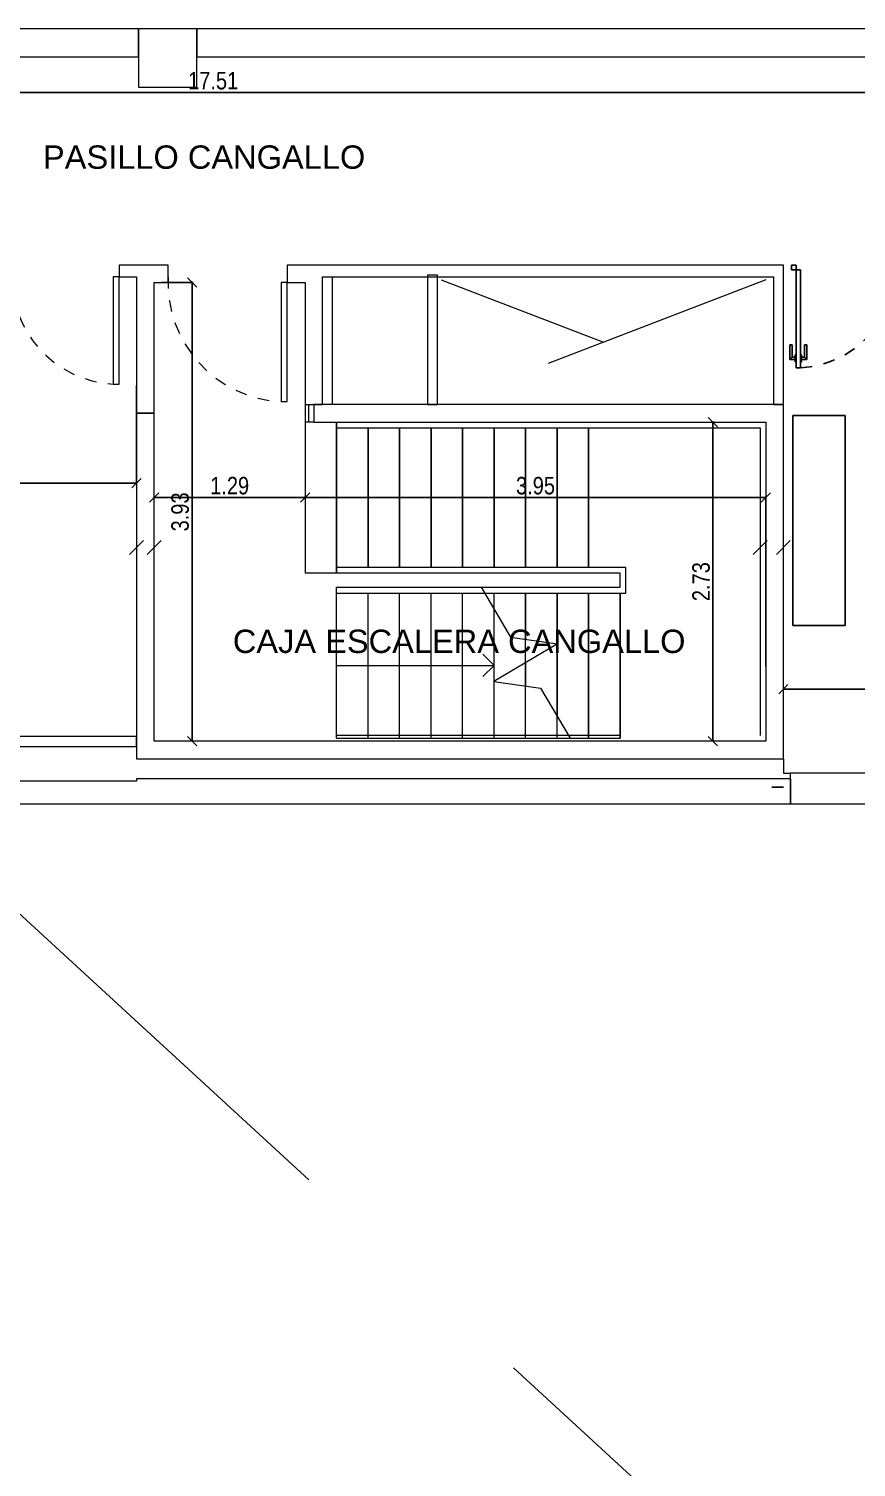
# Model space of a CAD drawing. Header units: millimetres. Extents: x 38 to 139, y 58 to 123.
# Drawn here: x 105.77 to 112.87, y 72.15 to 84.47 of the extents above; entities that cross this region are included whole.
import ezdxf

# ---------------------------------------------------------------- set-up
doc = ezdxf.new("R2010")
doc.units = ezdxf.units.MM
for name, pattern in [('Dash', [3.5, 2, -1.5]), ('Dash 1_16_', [0.003174, 0.001587, -0.001587]), ('Hidden', [7.14375, 4.7625, -2.38125]), ('Hidden_2_', [0.007144, 0.004763, -0.002381])]:
    doc.linetypes.add(name, pattern=pattern)
for name, color, linetype, lineweight in [('A-----NPP', 7, 'Continuous', 9), ('A-AREALIM', 7, 'Continuous', 9), ('A-DOORSYM', 7, 'Continuous', 9), ('A-FLOROTM', 7, 'Continuous', 9), ('A-FLORSTM', 7, 'Continuous', 9), ('A-WALL', 7, 'Continuous', 9), ('DIMENSION', 1, 'Continuous', 25), ('S-COLSPRM', 7, 'Continuous', 9)]:
    doc.layers.add(name, color=color, linetype=linetype, lineweight=lineweight)
for name, color, linetype in [('EQ-Móvil', 7, 'Continuous'), ('estructura', 7, 'Continuous'), ('Lineas Proyecciones', 7, 'Hidden'), ('n carpinteria corte', 7, 'Continuous'), ('n carpinteria proyeccion', 7, 'Hidden'), ('n carpinteria vista', 7, 'Continuous'), ('n tabique', 7, 'Continuous'), ('Sectores', 3, 'Continuous')]:
    doc.layers.add(name, color=color, linetype=linetype)
doc.styles.add('ARIALNARROW', font='ARIALN.TTF')
doc.styles.add('MtXpl_Arial_Unicode_', font='ARIALUNI.ttf')
doc.dimstyles.new('C', dxfattribs={"dimscale": 1.5, "dimtxt": 0.15, "dimasz": 0.08, "dimexe": 0.01, "dimexo": 0, "dimgap": 0.025, "dimtad": 1, "dimzin": 0, "dimdsep": 46, "dimtxsty": 'ARIALNARROW', "dimblk": 'OBLIQUE', "dimcen": 0, "dimclrd": 256, "dimclre": 256, "dimclrt": 256, "dimadec": 0, "dimazin": 0, "dimtfac": 1.666667, "dimtofl": 0, "dimtmove": 0, "dimatfit": 0, "dimldrblk": 'OBLIQUE', "dimfxl": 0.1, "dimtolj": 1, "dimtzin": 0, "dimarcsym": 0})

# ---------------------------------------------------------------- blocks, each defined once
blk = doc.blocks.new('_Oblique')
at = {"layer": 'estructura', "color": 0, "lineweight": -2}
blk.add_line((-0.5, -0.5), (0.5, 0.5), dxfattribs=at)
blk = doc.blocks.new('*D59')
at = {"layer": 'Defpoints', "color": 0}
for p in [(112.243387, 78.815586), (116.108387, 78.815586), (116.108387, 78.815586)]:
    blk.add_point(p, dxfattribs=at)
at = {"layer": 'DIMENSION', "lineweight": -2}
for p, q in [((112.243387, 78.815586), (112.243387, 78.825586)), ((112.243387, 78.815586), (116.108387, 78.815586)), ((116.108387, 78.815586), (116.108387, 78.825586))]:
    blk.add_line(p, q, dxfattribs=at)
at = {"layer": 'DIMENSION', "lineweight": -2, "xscale": 0.08, "yscale": 0.08, "zscale": 0.08, "rotation": 180}
blk.add_blockref('_Oblique', (112.243387, 78.815586), dxfattribs=at)
at = {"layer": 'DIMENSION', "lineweight": -2, "xscale": 0.08, "yscale": 0.08, "zscale": 0.08}
blk.add_blockref('_Oblique', (116.108387, 78.815586), dxfattribs=at)
at = {"layer": 'DIMENSION', "insert": (114.175887, 78.917162), "char_height": 0.15, "attachment_point": 5, "style": 'ARIALNARROW'}
blk.add_mtext('\\A1;3.87', dxfattribs=at)
blk = doc.blocks.new('*D60')
at = {"layer": 'Defpoints', "color": 0}
for p in [(111.640209, 81.103709), (111.640209, 78.368709), (111.640209, 78.368709)]:
    blk.add_point(p, dxfattribs=at)
at = {"layer": 'DIMENSION', "lineweight": -2}
for p, q in [((111.640209, 81.103709), (111.650209, 81.103709)), ((111.640209, 81.103709), (111.640209, 78.368709)), ((111.640209, 78.368709), (111.650209, 78.368709))]:
    blk.add_line(p, q, dxfattribs=at)
at = {"layer": 'DIMENSION', "lineweight": -2, "xscale": 0.08, "yscale": 0.08, "zscale": 0.08}
for p, rotation in [((111.640209, 81.103709), 90), ((111.640209, 78.368709), 270)]:
    blk.add_blockref('_Oblique', p, dxfattribs=dict(at, rotation=rotation))
at = {"layer": 'DIMENSION', "insert": (111.538633, 79.736209), "char_height": 0.15, "attachment_point": 5, "rotation": 90, "style": 'ARIALNARROW'}
blk.add_mtext('\\A1;2.73', dxfattribs=at)
blk = doc.blocks.new('*D61')
at = {"layer": 'Defpoints', "color": 0}
for p in [(108.143387, 80.456209), (108.143387, 80.456209), (112.093387, 79.008749)]:
    blk.add_point(p, dxfattribs=at)
at = {"layer": 'DIMENSION', "lineweight": -2}
for p, q in [((108.143387, 80.456209), (108.143387, 80.466209)), ((112.093387, 80.456209), (108.143387, 80.456209)), ((112.093387, 79.008749), (112.093387, 80.466209))]:
    blk.add_line(p, q, dxfattribs=at)
at = {"layer": 'DIMENSION', "lineweight": -2, "xscale": 0.08, "yscale": 0.08, "zscale": 0.08, "rotation": 180}
blk.add_blockref('_Oblique', (108.143387, 80.456209), dxfattribs=at)
at = {"layer": 'DIMENSION', "lineweight": -2, "xscale": 0.08, "yscale": 0.08, "zscale": 0.08}
blk.add_blockref('_Oblique', (112.093387, 80.456209), dxfattribs=at)
at = {"layer": 'DIMENSION', "insert": (110.118387, 80.557785), "char_height": 0.15, "attachment_point": 5, "style": 'ARIALNARROW'}
blk.add_mtext('\\A1;3.95', dxfattribs=at)
blk = doc.blocks.new('*D62')
at = {"layer": 'Defpoints', "color": 0}
for p in [(106.848387, 80.456209), (106.848387, 80.456209), (108.143387, 80.456209)]:
    blk.add_point(p, dxfattribs=at)
at = {"layer": 'DIMENSION', "lineweight": -2}
for p, q in [((106.848387, 80.456209), (106.848387, 80.466209)), ((108.143387, 80.456209), (106.848387, 80.456209)), ((108.143387, 80.456209), (108.143387, 80.466209))]:
    blk.add_line(p, q, dxfattribs=at)
at = {"layer": 'DIMENSION', "lineweight": -2, "xscale": 0.08, "yscale": 0.08, "zscale": 0.08, "rotation": 180}
blk.add_blockref('_Oblique', (106.848387, 80.456209), dxfattribs=at)
at = {"layer": 'DIMENSION', "lineweight": -2, "xscale": 0.08, "yscale": 0.08, "zscale": 0.08}
blk.add_blockref('_Oblique', (108.143387, 80.456209), dxfattribs=at)
at = {"layer": 'DIMENSION', "insert": (107.495887, 80.557785), "char_height": 0.15, "attachment_point": 5, "style": 'ARIALNARROW'}
blk.add_mtext('\\A1;1.29', dxfattribs=at)
blk = doc.blocks.new('*D63')
at = {"layer": 'Defpoints', "color": 0}
for p in [(106.908384, 82.29871), (107.173306, 78.368709), (107.173306, 78.368709)]:
    blk.add_point(p, dxfattribs=at)
at = {"layer": 'DIMENSION', "lineweight": -2}
for p, q in [((106.908384, 82.29871), (107.183306, 82.29871)), ((107.173306, 82.29871), (107.173306, 78.368709)), ((107.173306, 78.368709), (107.183306, 78.368709))]:
    blk.add_line(p, q, dxfattribs=at)
at = {"layer": 'DIMENSION', "lineweight": -2, "xscale": 0.08, "yscale": 0.08, "zscale": 0.08}
for p, rotation in [((107.173306, 82.29871), 90), ((107.173306, 78.368709), 270)]:
    blk.add_blockref('_Oblique', p, dxfattribs=dict(at, rotation=rotation))
at = {"layer": 'DIMENSION', "insert": (107.071729, 80.33371), "char_height": 0.15, "attachment_point": 5, "rotation": 90, "style": 'ARIALNARROW'}
blk.add_mtext('\\A1;3.93', dxfattribs=at)
blk = doc.blocks.new('*D66')
at = {"layer": 'Defpoints', "color": 0}
for p in [(106.698387, 81.417839), (103.263387, 81.178709), (103.263387, 80.578709)]:
    blk.add_point(p, dxfattribs=at)
at = {"layer": 'DIMENSION', "lineweight": -2}
for p, q in [((106.698387, 81.417839), (106.698387, 80.568709)), ((103.263387, 81.178709), (103.263387, 80.568709)), ((106.698387, 80.578709), (103.263387, 80.578709))]:
    blk.add_line(p, q, dxfattribs=at)
at = {"layer": 'DIMENSION', "lineweight": -2, "xscale": 0.08, "yscale": 0.08, "zscale": 0.08, "rotation": 180}
blk.add_blockref('_Oblique', (103.263387, 80.578709), dxfattribs=at)
at = {"layer": 'DIMENSION', "lineweight": -2, "xscale": 0.08, "yscale": 0.08, "zscale": 0.08}
blk.add_blockref('_Oblique', (106.698387, 80.578709), dxfattribs=at)
at = {"layer": 'DIMENSION', "insert": (104.980887, 80.680286), "char_height": 0.15, "attachment_point": 5, "style": 'ARIALNARROW'}
blk.add_mtext('\\A1;3.44', dxfattribs=at)
blk = doc.blocks.new('*D67')
at = {"layer": 'Defpoints', "color": 0}
for p in [(98.600219, 83.926545), (116.108389, 83.926545), (116.108389, 83.926545)]:
    blk.add_point(p, dxfattribs=at)
at = {"layer": 'DIMENSION', "lineweight": -2}
for p, q in [((98.600219, 83.926545), (98.600219, 83.936545)), ((98.600219, 83.926545), (116.108389, 83.926545)), ((116.108389, 83.926545), (116.108389, 83.916545))]:
    blk.add_line(p, q, dxfattribs=at)
at = {"layer": 'DIMENSION', "lineweight": -2, "xscale": 0.08, "yscale": 0.08, "zscale": 0.08, "rotation": 180}
blk.add_blockref('_Oblique', (98.600219, 83.926545), dxfattribs=at)
at = {"layer": 'DIMENSION', "lineweight": -2, "xscale": 0.08, "yscale": 0.08, "zscale": 0.08}
blk.add_blockref('_Oblique', (116.108389, 83.926545), dxfattribs=at)
at = {"layer": 'DIMENSION', "insert": (107.354304, 84.028122), "char_height": 0.15, "attachment_point": 5, "style": 'ARIALNARROW'}
blk.add_mtext('\\A1;17.51', dxfattribs=at)
blk = doc.blocks.new('*D73')
at = {"layer": 'Defpoints', "color": 0}
for p in [(136.763166, 77.831209), (39.523379, 68.622821), (136.763166, 63.52282)]:
    blk.add_point(p, dxfattribs=at)
at = {"layer": 'DIMENSION', "lineweight": -2}
for p, q in [((136.763166, 77.831209), (136.763166, 63.51282)), ((39.523379, 68.622821), (39.523379, 63.51282)), ((39.523379, 63.52282), (136.763166, 63.52282))]:
    blk.add_line(p, q, dxfattribs=at)
at = {"layer": 'DIMENSION', "lineweight": -2, "xscale": 0.08, "yscale": 0.08, "zscale": 0.08, "rotation": 180}
blk.add_blockref('_Oblique', (39.523379, 63.52282), dxfattribs=at)
at = {"layer": 'DIMENSION', "lineweight": -2, "xscale": 0.08, "yscale": 0.08, "zscale": 0.08}
blk.add_blockref('_Oblique', (136.763166, 63.52282), dxfattribs=at)
at = {"layer": 'DIMENSION', "insert": (88.143273, 63.624397), "char_height": 0.15, "attachment_point": 5, "style": 'ARIALNARROW'}
blk.add_mtext('\\A1;97.24', dxfattribs=at)

msp = doc.modelspace()

# ---------------------------------------------------------------- linework, layer by layer
at = {"layer": 'A-----NPP', "color": 252, "linetype": 'Dash'}
for p, q in [((109.310587, 82.32371), (110.701987, 81.788709)), ((112.093387, 82.32371), (109.310587, 81.253709))]:
    msp.add_line(p, q, dxfattribs=at)
at = {"layer": 'A-----NPP', "color": 252, "linetype": 'Hidden'}
msp.add_line((104.668087, 77.831209), (124.888482, 59.259208), dxfattribs=at)
at = {"layer": 'A-AREALIM', "color": 252}
msp.add_line((108.143387, 81.253709), (108.143387, 81.103709), dxfattribs=at)
at = {"layer": 'A-DOORSYM', "color": 252}
for p, q in [((106.498387, 82.34871), (106.498387, 81.42871)), ((106.548387, 82.34871), (106.498387, 82.34871)), ((106.548387, 81.42871), (106.548387, 82.34871)), ((107.938382, 82.29871), (107.938382, 81.27871)), ((107.988382, 82.29871), (107.938382, 82.29871)), ((107.988382, 81.27871), (107.988382, 82.29871)), ((106.498387, 81.42871), (106.548387, 81.42871)), ((107.938382, 81.27871), (107.988382, 81.27871))]:
    msp.add_line(p, q, dxfattribs=at)
at = {"layer": 'A-DOORSYM', "color": 252, "linetype": 'Dash 1_16_'}
for centre, radius, start, end in [((106.548387, 82.34871), 0.921358, 176.889159, 266.889159), ((107.988382, 82.29871), 1.021225, 177.19363, 267.19363)]:
    msp.add_arc(centre, radius, start, end, dxfattribs=at)
at = {"layer": 'A-FLOROTM', "color": 252}
for p, q in [((108.3748, 82.34871), (108.3748, 81.253709)), ((108.1748, 81.103709), (108.1748, 81.253709)), ((112.243387, 78.218709), (112.243387, 78.096209)), ((112.243387, 78.096209), (112.303387, 78.096209))]:
    msp.add_line(p, q, dxfattribs=at)
at = {"layer": 'A-FLORSTM', "color": 252}
for p, q in [((108.143387, 81.103708), (108.143387, 79.808709)), ((108.218387, 81.103708), (108.143387, 81.103708)), ((110.843387, 79.808709), (108.143387, 79.808709)), ((110.893387, 79.858709), (108.413387, 79.858709)), ((110.843387, 79.688709), (110.843387, 79.808709)), ((110.893387, 79.638709), (110.893387, 79.858709)), ((108.413387, 78.393709), (108.413387, 79.688709)), ((108.413387, 79.688709), (109.652387, 79.688709)), ((108.413387, 79.638709), (110.893387, 79.638709)), ((108.683387, 78.393709), (108.683387, 79.638709)), ((108.953387, 78.393709), (108.953387, 79.638709)), ((109.223387, 78.393709), (109.223387, 79.638709)), ((109.493387, 78.393709), (109.493387, 79.638709)), ((109.652387, 79.688709), (109.904574, 79.260123)), ((109.652387, 79.688709), (110.843387, 79.688709)), ((109.763387, 79.500068), (109.763387, 79.638709)), ((109.763387, 78.882337), (109.763387, 79.500068)), ((109.904574, 79.260123), (110.307029, 79.202225)), ((110.307029, 79.202225), (109.759744, 78.880193)), ((110.033387, 79.041209), (110.033387, 79.241592)), ((110.303387, 79.200082), (110.303387, 79.202749)), ((108.413387, 79.018709), (109.763387, 79.018709)), ((109.667927, 79.114169), (109.763387, 79.018709)), ((109.667927, 78.92325), (109.763387, 79.018709)), ((109.759744, 78.880193), (110.162199, 78.822295)), ((109.763387, 78.879669), (109.763387, 78.882337)), ((109.763387, 78.393709), (109.763387, 78.879669)), ((110.033387, 78.393709), (110.033387, 78.840827)), ((110.162199, 78.822295), (110.414387, 78.393709)), ((110.303387, 78.393709), (110.303387, 78.582351)), ((108.413387, 78.393709), (110.414387, 78.393709)), ((110.414387, 78.393709), (110.843387, 78.393709))]:
    msp.add_line(p, q, dxfattribs=at)
at = {"layer": 'A-WALL', "color": 252, "lineweight": 18}
for p, q in [((106.713387, 84.473709), (94.713382, 84.473709)), ((106.713387, 84.233709), (106.713387, 84.473709)), ((119.213382, 84.473709), (107.213387, 84.473709)), ((107.213387, 84.473709), (107.213387, 84.233709)), ((94.713382, 84.233709), (106.713387, 84.233709)), ((107.213387, 84.233709), (119.213382, 84.233709)), ((106.698387, 82.44871), (106.548387, 82.44871)), ((106.548387, 82.44871), (106.548387, 82.34871)), ((106.548387, 82.34871), (106.698387, 82.34871)), ((106.968382, 82.44871), (106.698387, 82.44871)), ((106.698387, 82.34871), (106.698387, 81.178708)), ((106.968382, 82.29871), (106.968382, 82.44871)), ((107.988382, 82.44871), (107.988382, 82.29871)), ((112.243387, 82.44871), (107.988382, 82.44871)), ((108.293387, 81.253709), (108.293387, 82.34871)), ((108.293387, 82.34871), (112.158387, 82.34871)), ((109.278087, 82.36371), (109.193087, 82.36371)), ((109.193087, 82.36371), (109.193087, 81.253709)), ((109.278087, 81.253709), (109.278087, 82.36371)), ((112.158387, 82.34871), (112.158387, 81.253709)), ((112.243387, 81.253709), (112.243387, 82.44871)), ((106.848387, 82.29871), (106.968382, 82.29871)), ((106.848387, 81.178708), (106.848387, 82.29871)), ((107.988382, 82.29871), (108.143387, 82.29871)), ((108.143387, 82.29871), (108.143387, 81.253709)), ((108.143387, 81.253709), (108.293387, 81.253709)), ((112.093387, 81.253709), (108.218387, 81.253709)), ((108.218387, 81.253709), (108.218387, 81.103709)), ((109.193087, 81.253709), (109.278087, 81.253709)), ((112.243387, 81.253709), (112.093387, 81.253709)), ((112.158387, 81.253709), (112.243387, 81.253709)), ((112.243387, 78.218709), (112.243387, 81.253709)), ((106.698387, 81.178709), (106.698387, 78.368709)), ((106.848387, 81.178709), (106.698387, 81.178709)), ((106.698387, 81.178708), (106.848387, 81.178708)), ((106.848387, 78.368709), (106.848387, 81.178709)), ((108.218387, 81.103709), (112.093387, 81.103709)), ((108.413387, 81.053709), (112.043387, 81.053709)), ((112.043387, 81.053709), (112.043387, 78.418709)), ((112.093387, 81.103709), (112.093387, 78.368709)), ((106.698387, 78.408709), (103.463387, 78.408709)), ((106.698387, 78.323709), (106.698387, 78.408709)), ((110.843387, 78.418709), (108.413387, 78.418709)), ((103.463387, 78.323709), (106.698387, 78.323709)), ((106.698387, 78.368709), (106.698387, 78.218709)), ((112.093387, 78.368709), (106.848387, 78.368709)), ((106.698387, 78.218709), (112.093387, 78.218709)), ((112.093387, 78.218709), (112.243387, 78.218709)), ((106.698387, 78.026209), (98.023247, 78.026209)), ((112.308387, 78.046209), (106.698387, 78.046209)), ((106.698387, 78.046209), (106.698387, 78.026209)), ((118.793387, 78.096209), (112.303387, 78.096209)), ((112.303387, 78.096209), (112.303387, 77.831209)), ((112.308387, 77.831209), (112.308387, 78.046209)), ((97.828247, 77.831209), (129.363387, 77.831209))]:
    msp.add_line(p, q, dxfattribs=at)
at = {"layer": 'EQ-Móvil', "color": 252}
for p, q in [((112.323801, 79.361178), (112.323801, 81.161178)), ((112.323801, 81.161178), (112.773801, 81.161178)), ((112.773801, 81.161178), (112.773801, 79.361178)), ((112.773801, 79.361178), (112.323801, 79.361178))]:
    msp.add_line(p, q, dxfattribs=at)
at = {"layer": 'estructura', "color": 252, "lineweight": -2}
for p, q in [((106.638387, 79.969461), (106.758387, 80.089461)), ((106.638387, 79.969461), (106.758387, 80.089461)), ((106.908387, 80.089461), (106.788387, 79.969461)), ((106.908387, 80.089461), (106.788387, 79.969461)), ((111.983387, 79.969461), (112.103387, 80.089461)), ((111.983387, 79.969461), (112.103387, 80.089461)), ((112.303387, 80.089461), (112.183387, 79.969461)), ((112.303387, 80.089461), (112.183387, 79.969461))]:
    msp.add_line(p, q, dxfattribs=at)
at = {"layer": 'Lineas Proyecciones', "color": 252, "linetype": 'Hidden', "ltscale": 50}
for p, q in [((108.413387, 81.103708), (108.413387, 79.808709)), ((108.683387, 81.053709), (108.683387, 79.858709)), ((108.953387, 81.053709), (108.953387, 79.858709)), ((109.223387, 81.053709), (109.223387, 79.858709)), ((109.493387, 81.053709), (109.493387, 79.858709)), ((109.763387, 81.053709), (109.763387, 79.858709)), ((110.033387, 81.053709), (110.033387, 79.858709)), ((110.303387, 81.053709), (110.303387, 79.858709)), ((110.573387, 81.053709), (110.573387, 79.858709)), ((110.033387, 79.241592), (110.033387, 79.638709)), ((110.303387, 79.202749), (110.303387, 79.638709)), ((110.573387, 78.393709), (110.573387, 79.638709)), ((110.843387, 78.393709), (110.843387, 79.638709)), ((110.303387, 78.582351), (110.303387, 79.200082)), ((110.033387, 78.840827), (110.033387, 79.041209))]:
    msp.add_line(p, q, dxfattribs=at)
at = {"layer": 'n carpinteria corte', "color": 252}
for p, q in [((112.313387, 82.44871), (112.353387, 82.44871)), ((112.313387, 82.40871), (112.313387, 82.44871)), ((112.353387, 82.40871), (112.313387, 82.40871)), ((112.353387, 82.44871), (112.353387, 82.40871)), ((112.353387, 82.40871), (112.353387, 81.56871)), ((112.39072, 82.40871), (112.353387, 82.40871)), ((112.39072, 81.56871), (112.39072, 82.40871)), ((112.353387, 81.56871), (112.39072, 81.56871))]:
    msp.add_line(p, q, dxfattribs=at)
at = {"layer": 'n carpinteria proyeccion', "color": 252, "linetype": 'Hidden_2_'}
msp.add_arc((112.353387, 82.40871), 0.84, 272.547318, 0, dxfattribs=at)
at = {"layer": 'n carpinteria vista', "color": 252, "linetype": 'Continuous'}
for p, q in [((112.298473, 81.766257), (112.31859, 81.766257)), ((112.298473, 81.639198), (112.298473, 81.766257)), ((112.31859, 81.65886), (112.31859, 81.766257)), ((112.445634, 81.766257), (112.425516, 81.766257)), ((112.425516, 81.65886), (112.425516, 81.766257)), ((112.445634, 81.639198), (112.445634, 81.766257)), ((112.31859, 81.65886), (112.298473, 81.639198)), ((112.298473, 81.639198), (112.344426, 81.639198)), ((112.31859, 81.65886), (112.344426, 81.65886)), ((112.344426, 81.679527), (112.344426, 81.61871)), ((112.353387, 81.679527), (112.344426, 81.679527)), ((112.344426, 81.61871), (112.353387, 81.61871)), ((112.353387, 81.61871), (112.353387, 81.679527)), ((112.39072, 81.61871), (112.39072, 81.679527)), ((112.39072, 81.679527), (112.39968, 81.679527)), ((112.39968, 81.61871), (112.39072, 81.61871)), ((112.39968, 81.679527), (112.39968, 81.61871)), ((112.425516, 81.65886), (112.39968, 81.65886)), ((112.445634, 81.639198), (112.39968, 81.639198)), ((112.425516, 81.65886), (112.445634, 81.639198))]:
    msp.add_line(p, q, dxfattribs=at)
at = {"layer": 'n tabique', "color": 252}
msp.add_line((112.143387, 77.976209), (112.243387, 77.976209), dxfattribs=at)
at = {"layer": 'S-COLSPRM', "color": 252}
for p, q in [((107.213387, 84.473709), (106.713387, 84.473709)), ((106.713387, 84.473709), (106.713387, 83.973709)), ((107.213387, 83.973709), (107.213387, 84.473709)), ((106.713387, 83.973709), (107.213387, 83.973709))]:
    msp.add_line(p, q, dxfattribs=at)

# ---------------------------------------------------------------- texts
at = {"layer": 'Sectores', "style": 'MtXpl_Arial_Unicode_'}
for s, p in [('PASILLO CANGALLO', (105.895153, 83.274072)), ('CAJA ESCALERA CANGALLO', (107.523078, 79.124891))]:
    msp.add_text(s, height=0.2, dxfattribs=at).set_placement(p)

# ---------------------------------------------------------------- dimensions: what is measured, and where the dimension line sits
at = {"layer": 'DIMENSION'}
for base, p1, p2, override, picture, middle in [((116.108389, 83.926545), (98.600219, 83.926545), (116.108389, 83.926545), {"dimscale": 1, "dimlfac": 1, "dimtxsty": 'ARIALNARROW', "dimtmove": 1, "dimtolj": 1}, '*D67', (107.354304, 84.028122)), ((103.263387, 80.578709), (106.698387, 81.417839), (103.263387, 81.178709), {"dimscale": 1, "dimlfac": 1, "dimtxsty": 'ARIALNARROW', "dimtmove": 1, "dimtolj": 1}, '*D66', (104.980887, 80.680286)), ((106.848387, 80.456209), (108.143387, 80.456209), (106.848387, 80.456209), {"dimscale": 1, "dimlfac": 1, "dimtxsty": 'ARIALNARROW', "dimtolj": 1}, '*D62', (107.495887, 80.557785)), ((108.143387, 80.456209), (112.093387, 79.008749), (108.143387, 80.456209), {"dimscale": 1, "dimlfac": 1, "dimtxsty": 'ARIALNARROW', "dimtolj": 1}, '*D61', (110.118387, 80.557785)), ((116.108387, 78.815586), (112.243387, 78.815586), (116.108387, 78.815586), {"dimscale": 1, "dimlfac": 1, "dimtxsty": 'ARIALNARROW', "dimtolj": 1}, '*D59', (114.175887, 78.917162)), ((136.763166, 63.52282), (39.523379, 68.622821), (136.763166, 77.831209), {"dimscale": 1, "dimlfac": 1, "dimtxsty": 'ARIALNARROW', "dimtolj": 1}, '*D73', (88.143273, 63.624397))]:
    dim = msp.add_linear_dim(base=base, p1=p1, p2=p2, dimstyle='C', override=override, dxfattribs=at)
    dim.commit()
    dim.dimension.update_dxf_attribs({"geometry": picture, "text_midpoint": middle})
for base, p1, p2, angle, override, picture, middle in [((107.173306, 78.368709), (106.908384, 82.29871), (107.173306, 78.368709), 90, {"dimscale": 1, "dimlfac": 1, "dimtxsty": 'ARIALNARROW', "dimtmove": 1, "dimtolj": 1}, '*D63', (107.071729, 80.33371)), ((111.640209, 78.368709), (111.640209, 81.103709), (111.640209, 78.368709), 270, {"dimscale": 1, "dimlfac": 1, "dimtxsty": 'ARIALNARROW', "dimtolj": 1}, '*D60', (111.538633, 79.736209))]:
    dim = msp.add_linear_dim(base=base, p1=p1, p2=p2, angle=angle, dimstyle='C', override=override, dxfattribs=at)
    dim.commit()
    dim.dimension.update_dxf_attribs({"geometry": picture, "text_midpoint": middle})

doc.saveas('drawing.dxf')
